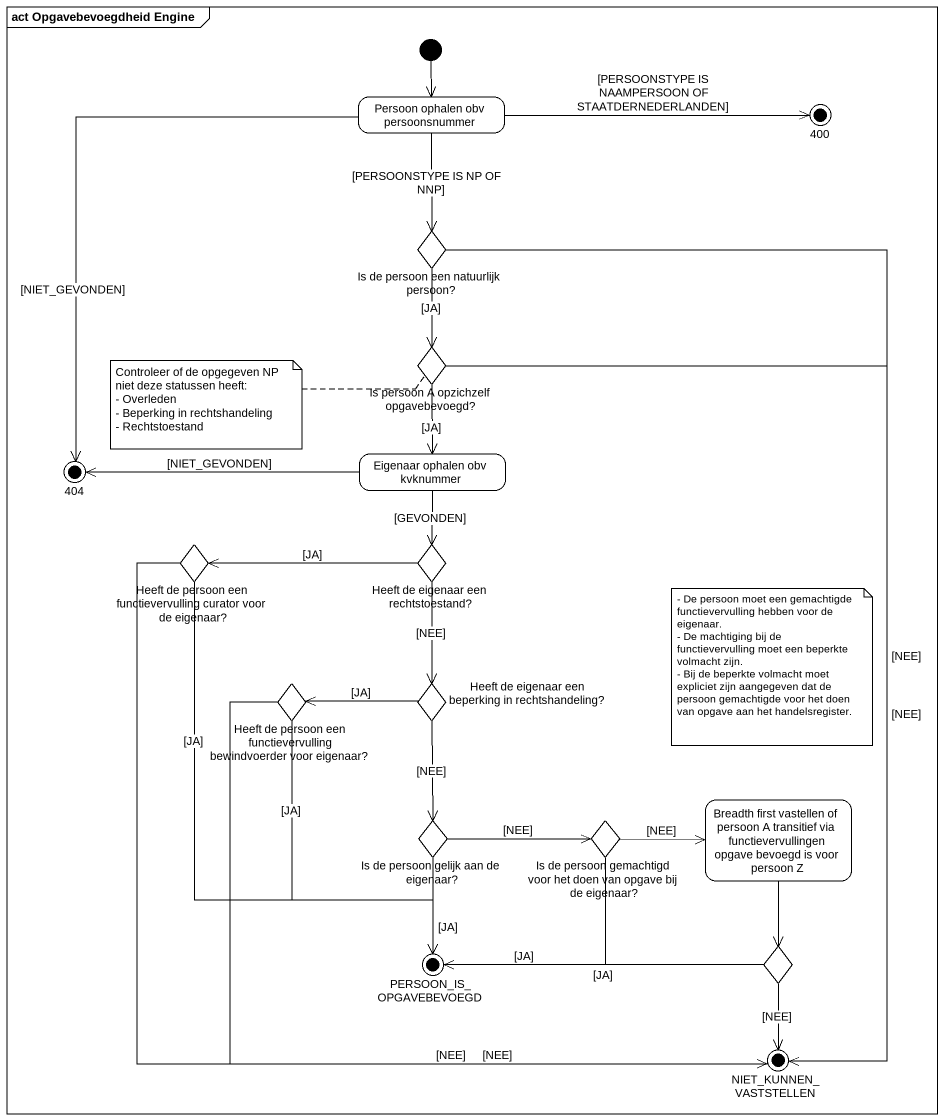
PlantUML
@startuml
mainframe act Opgavebevoegdheid Engine
hide empty description
state "Persoon ophalen obv persoonsnummer" as Persoon_ophalen_obv
state "400" as f400 <<end>>
state "Is de persoon een natuurlijk persoon?" as Is_de_persoon_een <<choice>>
state "Is persoon A opzichzelf opgavebevoegd?" as Is_persoon_A_opzichzelf <<choice>>
state "404" as f404 <<end>>
state "Eigenaar ophalen obv kvknummer" as Eigenaar_ophalen_obv
state "Heeft de persoon een functievervulling curator voor de eigenaar?" as Heeft_de_persoon_een <<choice>>
state "Heeft de eigenaar een rechtstoestand?" as Heeft_de_eigenaar_een <<choice>>
state "Heeft de persoon een functievervulling bewindvoerder voor eigenaar?" as Heeft_de_persoon_een_2 <<choice>>
state "Heeft de eigenaar een beperking in rechtshandeling?" as Heeft_de_eigenaar_een_2 <<choice>>
state "Is de persoon gelijk aan de eigenaar?" as Is_de_persoon_gelijk_aan_de <<choice>>
state "Is de persoon gemachtigd voor het doen van opgave bij de eigenaar?" as Is_de_persoon_gemachtigd <<choice>>
state "Breadth first vastellen of persoon A transitief via functievervullingen opgave bevoegd is voor persoon Z" as Breadth_first_vastellen_of
state PERSOON_IS_OPGAVEBEVOEGD <<end>>
state choice1 <<choice>>
state NIET_KUNNEN_VASTSTELLEN <<end>>
[*] --> Persoon_ophalen_obv
Persoon_ophalen_obv -right-> f400 : [PERSOONSTYPE IS NAAMPERSOON OF STAATDERNEDERLANDEN]
Persoon_ophalen_obv --> Is_de_persoon_een : [PERSOONSTYPE IS NP OF NNP]
Persoon_ophalen_obv --> f404 : [NIET_GEVONDEN]
Is_de_persoon_een --> Is_persoon_A_opzichzelf : [JA]
Is_de_persoon_een --> NIET_KUNNEN_VASTSTELLEN : [NEE]
Is_persoon_A_opzichzelf --> Eigenaar_ophalen_obv : [JA]
Is_persoon_A_opzichzelf --> NIET_KUNNEN_VASTSTELLEN : [NEE]
Eigenaar_ophalen_obv -left-> f404 : [NIET_GEVONDEN]
Eigenaar_ophalen_obv --> Heeft_de_eigenaar_een : [GEVONDEN]
Heeft_de_persoon_een --> PERSOON_IS_OPGAVEBEVOEGD : [JA]
Heeft_de_persoon_een --> NIET_KUNNEN_VASTSTELLEN : [NEE]
Heeft_de_eigenaar_een -left-> Heeft_de_persoon_een : [JA]
Heeft_de_eigenaar_een --> Heeft_de_eigenaar_een_2 : [NEE]
Heeft_de_persoon_een_2 --> PERSOON_IS_OPGAVEBEVOEGD : [JA]
Heeft_de_persoon_een_2 --> NIET_KUNNEN_VASTSTELLEN : [NEE]
Heeft_de_eigenaar_een_2 -left-> Heeft_de_persoon_een_2 : [JA]
Heeft_de_eigenaar_een_2 --> Is_de_persoon_gelijk_aan_de : [NEE]
Is_de_persoon_gelijk_aan_de -right-> Is_de_persoon_gemachtigd : [NEE]
Is_de_persoon_gelijk_aan_de --> PERSOON_IS_OPGAVEBEVOEGD : [JA]
Is_de_persoon_gemachtigd -right-> Breadth_first_vastellen_of : [NEE]
Is_de_persoon_gemachtigd --> PERSOON_IS_OPGAVEBEVOEGD : [JA]
Breadth_first_vastellen_of --> choice1
choice1 -left-> PERSOON_IS_OPGAVEBEVOEGD : [JA]
choice1 --> NIET_KUNNEN_VASTSTELLEN : [NEE]
note left of Is_persoon_A_opzichzelf
  Controleer of de opgegeven NP niet deze statussen heeft:
  - Overleden
  - Beperking in rechtshandeling
  - Rechtstoestand
end note
note as N2
  - De persoon moet een gemachtigde functievervulling hebben voor de eigenaar.
  - De machtiging bij de functievervulling moet een beperkte volmacht zijn.
  - Bij de beperkte volmacht moet expliciet zijn aangegeven dat de persoon gemachtigde voor het doen van opgave aan het handelsregister.
end note
@enduml
